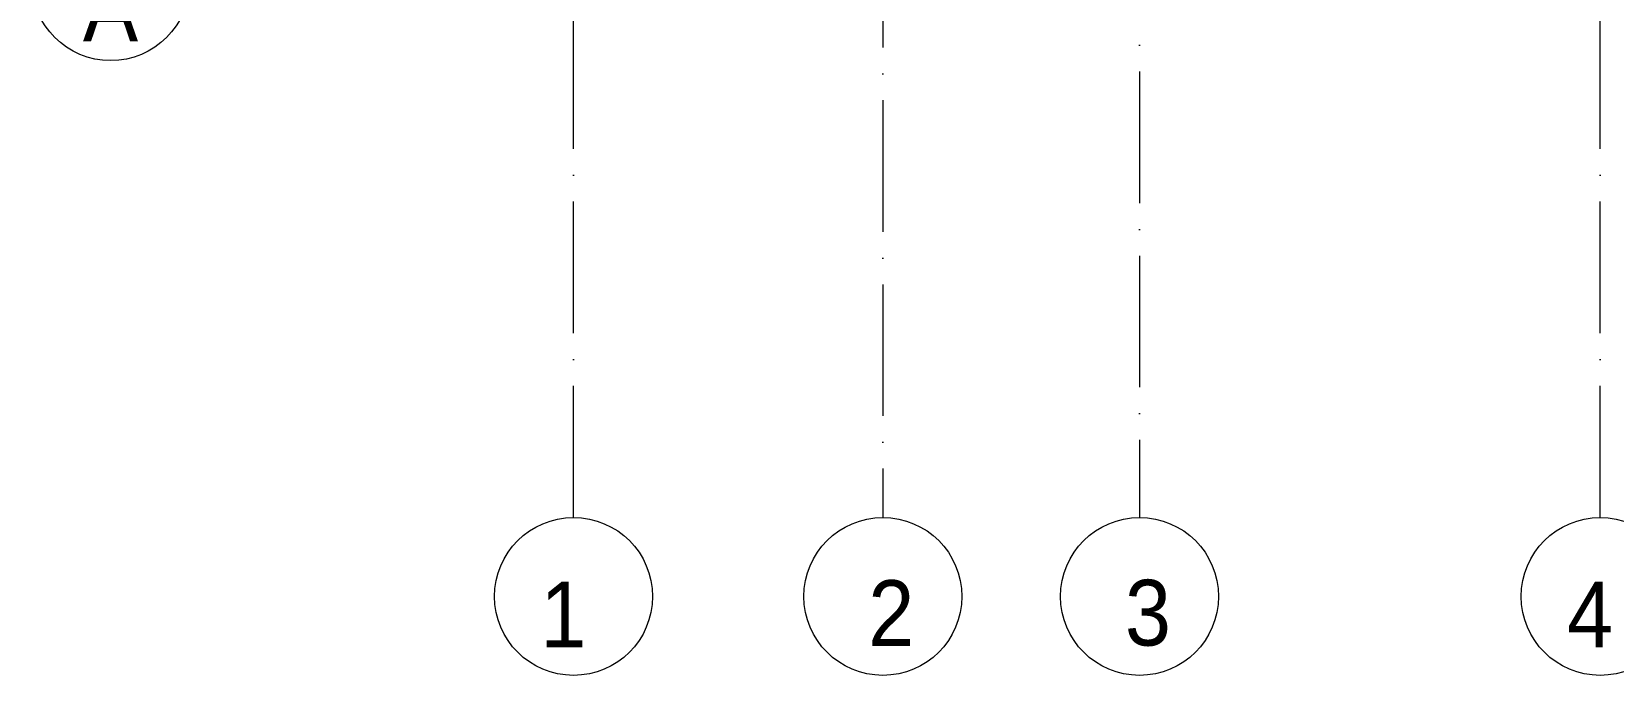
# Model space of a CAD drawing. Header units: millimetres. Extents: x -6467 to 105918, y -7090 to 92481.
# Drawn here: x -6467 to 5550, y -7090 to -2198 of the extents above; entities that cross this region are included whole.
import ezdxf

# ---------------------------------------------------------------- set-up
doc = ezdxf.new("R2010")
doc.units = ezdxf.units.MM
doc.linetypes.add('50_200_ШТРИХ_1Т_ш5_п1_п1_', pattern=[1400, 1000, -200, 0, -200])
for name, color, linetype, lineweight, true_color in [('Оси-1', 7, 'Continuous', 20, 0xaaaaaa), ('Оси-2', 7, 'Continuous', 9, 0xaaaaaa), ('Оси-3', 7, '50_200_ШТРИХ_1Т_ш5_п1_п1_', 9, 0xaaaaaa)]:
    doc.layers.add(name, color=color, linetype=linetype, lineweight=lineweight, true_color=true_color)
doc.styles.add('Arial', font='arial.ttf', dxfattribs={"width": 0.9, "height": 500})

# ---------------------------------------------------------------- blocks, each defined once
blk = doc.blocks.new('Ось сетки - Круг_Ø6_00__ISO-2_5_0_9K_-17386508-АИ_План этажа Радиаторы_2')
at = {"layer": 'Оси-1'}
blk.add_circle((0, 0), 3, dxfattribs=at)

msp = doc.modelspace()

# ---------------------------------------------------------------- linework, layer by layer
at = {"layer": 'Оси-3'}
for p, q in [((-2350, -5890), (-2350, 91281)), ((5450, -5890), (5450, 91281)), ((1950, 7300), (1950, -5890)), ((0, 7082), (0, -5890))]:
    msp.add_line(p, q, dxfattribs=at)

# ---------------------------------------------------------------- block references
at = {"layer": 'Оси-1', "xscale": 199.9999999999999, "yscale": 199.9999999999999, "zscale": 199.9999999999999}
for p, rotation in [((-5867, -1819), 89.99999999999982), ((0, -6490), 180), ((1950, -6490), 180)]:
    msp.add_blockref('Ось сетки - Круг_Ø6_00__ISO-2_5_0_9K_-17386508-АИ_План этажа Радиаторы_2', p, dxfattribs=dict(at, rotation=rotation))
for p in [(-2350, -6490), (5450, -6490)]:
    msp.add_blockref('Ось сетки - Круг_Ø6_00__ISO-2_5_0_9K_-17386508-АИ_План этажа Радиаторы_2', p, dxfattribs=at)

# ---------------------------------------------------------------- texts
at = {"layer": 'Оси-2', "char_height": 500, "attachment_point": 5, "line_spacing_factor": 0.936439, "style": 'Arial'}
for s, insert, width in [('\\pt2286,4572,6858,9144,11430,13716,16002,18288,20574,22860,25146,27432,29718,32004,34290,36576,38862,41148,43434,45720,48006,50292,52578,54864,57150,59436,61722,64008,66294,68580,70866,73152;А', (-5868, -2022), 428.4), ('\\pt2286,4572,6858,9144,11430,13716,16002,18288,20574,22860,25146,27432,29718,32004,34290,36576,38862,41148,43434,45720,48006,50292,52578,54864,57150,59436,61722,64008,66294,68580,70866,73152;2', (64, -6617), 358.2), ('\\pt2286,4572,6858,9144,11430,13716,16002,18288,20574,22860,25146,27432,29718,32004,34290,36576,38862,41148,43434,45720,48006,50292,52578,54864,57150,59436,61722,64008,66294,68580,70866,73152;3', (2014, -6617), 358.2), ('\\pt2286,4572,6858,9144,11430,13716,16002,18288,20574,22860,25146,27432,29718,32004,34290,36576,38862,41148,43434,45720,48006,50292,52578,54864,57150,59436,61722,64008,66294,68580,70866,73152;1', (-2427, -6627), 358.2), ('\\pt2286,4572,6858,9144,11430,13716,16002,18288,20574,22860,25146,27432,29718,32004,34290,36576,38862,41148,43434,45720,48006,50292,52578,54864,57150,59436,61722,64008,66294,68580,70866,73152;4', (5373, -6627), 358.2)]:
    msp.add_mtext(s, dxfattribs=dict(at, insert=insert, width=width))

doc.saveas('drawing.dxf')
